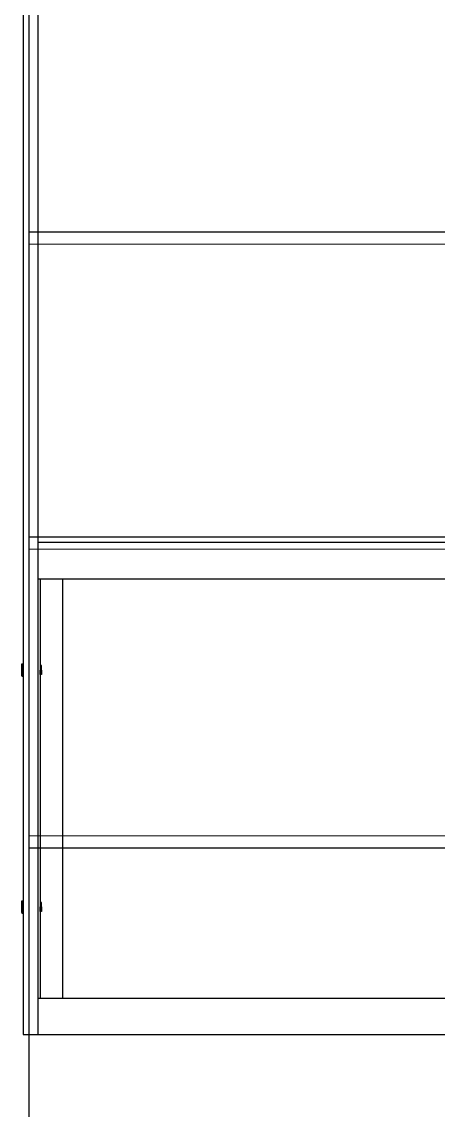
# Model space of a CAD drawing. Header units: millimetres. Extents: x -4055 to 2481, y -3840 to 2533.
# Drawn here: x -2059 to -1373, y -1459 to 332 of the extents above; entities that cross this region are included whole.
import ezdxf

# ---------------------------------------------------------------- set-up
doc = ezdxf.new("R2010")
doc.units = ezdxf.units.MM
doc.layers.add('DIKOM_ОБЪЕКТ', color=7, linetype='Continuous')

msp = doc.modelspace()

# ---------------------------------------------------------------- linework, layer by layer
at = {"layer": 'DIKOM_ОБЪЕКТ'}
for p, q in [((-2046.5, -1986.8), (-2046.5, 1938.5)), ((-2056.5, 1285.2), (-2056.5, -1334.8)), ((-2031.5, -1334.8), (-2031.5, 1285.2)), ((-66.7, -14.9), (-2046.5, -13.9)), ((-66.7, -34.9), (-2046.5, -33.9)), ((-66.7, -516.9), (-2046.5, -515.9)), ((-66.7, -536.9), (-2046.5, -535.9)), ((-1005.5, -524.8), (-2031.5, -524.8)), ((-2031.5, -584.8), (-986.5, -584.8)), ((-2031.5, -584.8), (-1991.5, -584.8)), ((-2031.5, -684.8), (-2031.5, -584.8)), ((-2028.5, -584.8), (-2028.5, -1274.8)), ((-1991.5, -584.8), (-1991.5, -1274.8)), ((-2058.5, -734.8), (-2058.5, -724.8)), ((-2058.5, -724.8), (-2056.5, -724.8)), ((-2058.5, -725.6), (-2058.5, -734.8)), ((-2056.5, -724.8), (-2056.5, -734.8)), ((-2026, -727.2), (-2028.5, -727.2)), ((-2028.5, -727.2), (-2028.5, -734.8)), ((-2028.5, -734.4), (-2026, -733.5)), ((-2026, -734.8), (-2026, -727.2)), ((-2026, -734.8), (-2026, -727.6)), ((-2058.5, -744.1), (-2058.5, -734.8)), ((-2058.5, -734.8), (-2058.5, -744.8)), ((-2058.5, -744.8), (-2056.5, -744.8)), ((-2056.5, -744.8), (-2056.5, -734.8)), ((-2028.5, -742.4), (-2028.5, -734.8)), ((-2026, -735.3), (-2028.5, -736.2)), ((-2026, -742.4), (-2028.5, -742.4)), ((-2026, -734.8), (-2026, -742.4)), ((-2026, -734.8), (-2026, -742.1)), ((-66.7, -1008.9), (-2046.5, -1007.9)), ((-66.7, -1028.9), (-2046.5, -1027.9)), ((-2058.5, -1124.8), (-2058.5, -1114.8)), ((-2058.5, -1114.8), (-2056.5, -1114.8)), ((-2058.5, -1115.6), (-2058.5, -1124.8)), ((-2058.5, -1134.1), (-2058.5, -1124.8)), ((-2058.5, -1124.8), (-2058.5, -1134.8)), ((-2056.5, -1114.8), (-2056.5, -1124.8)), ((-2056.5, -1134.8), (-2056.5, -1124.8)), ((-2026, -1117.2), (-2028.5, -1117.2)), ((-2028.5, -1117.2), (-2028.5, -1124.8)), ((-2028.5, -1124.4), (-2026, -1123.5)), ((-2028.5, -1132.4), (-2028.5, -1124.8)), ((-2026, -1125.3), (-2028.5, -1126.2)), ((-2026, -1124.8), (-2026, -1117.2)), ((-2026, -1124.8), (-2026, -1117.6)), ((-2026, -1124.8), (-2026, -1132.4)), ((-2026, -1124.8), (-2026, -1132.1)), ((-2058.5, -1134.8), (-2056.5, -1134.8)), ((-2026, -1132.4), (-2028.5, -1132.4)), ((-2031.5, -1274.8), (-1074.6, -1274.8)), ((-2056.5, -1334.8), (-2031.5, -1334.8)), ((-2056.5, -1334.8), (-1079.6, -1334.8))]:
    msp.add_line(p, q, dxfattribs=at)

doc.saveas('drawing.dxf')
